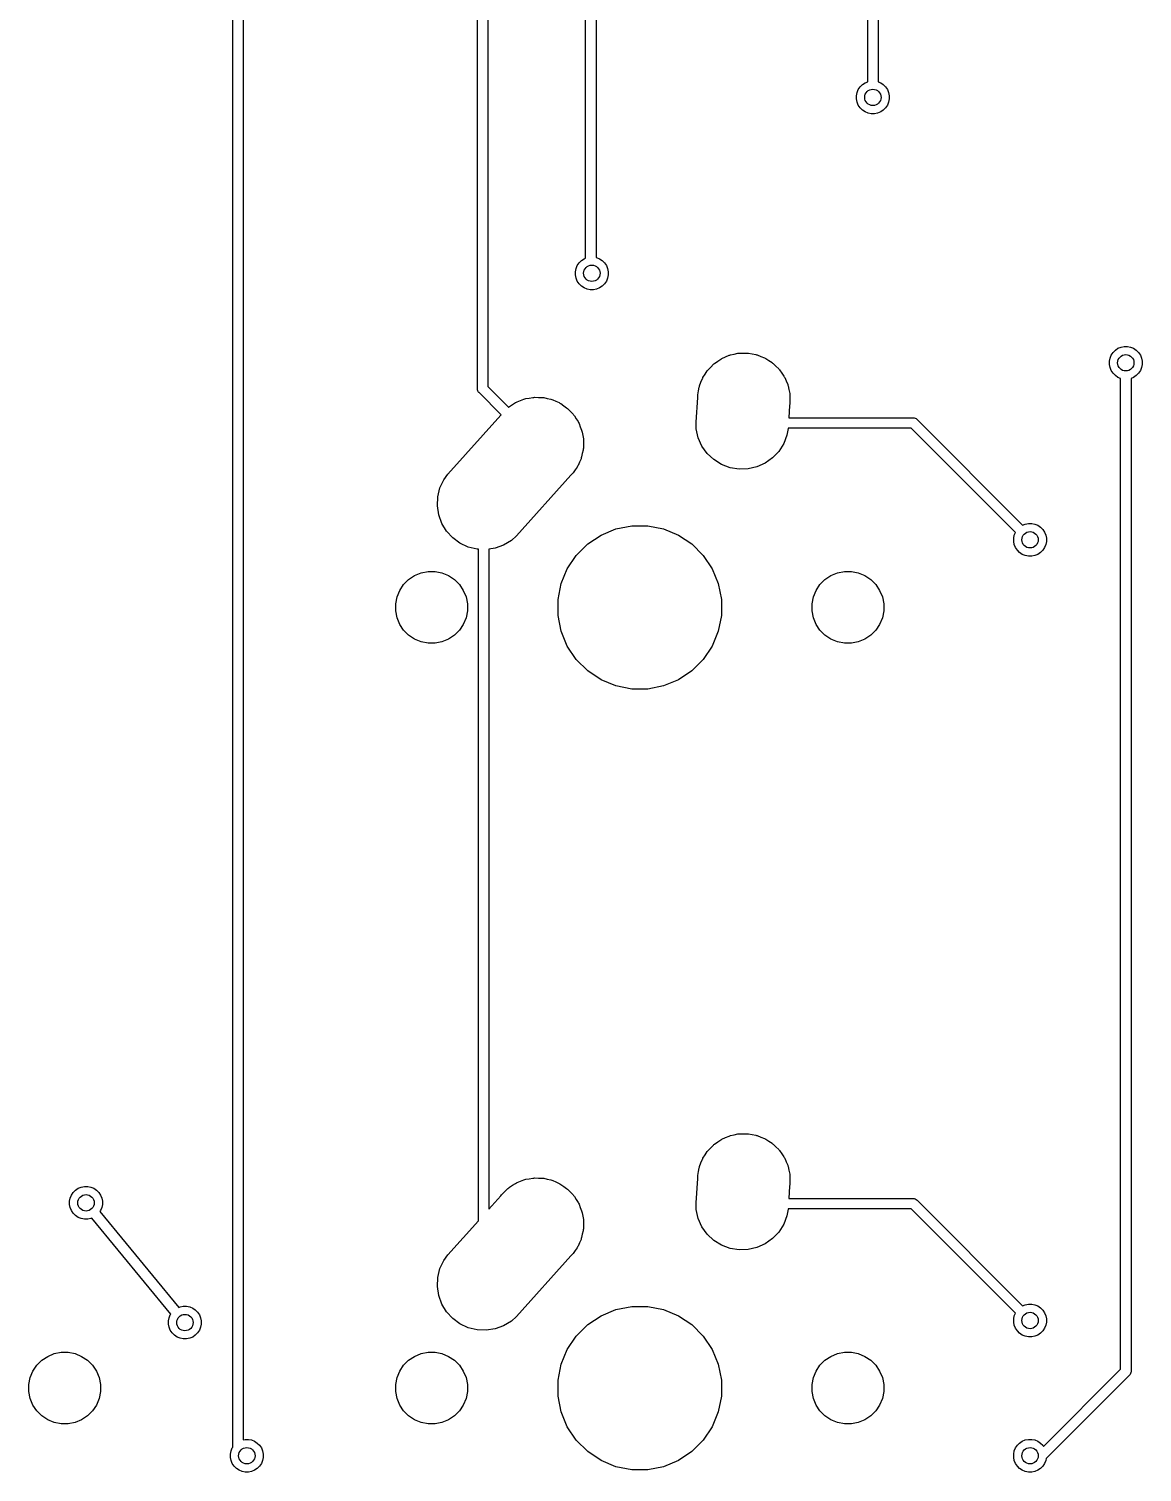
# Model space of a CAD drawing. Extents: x -26.1 to -7.5, y -7.6 to -2.2.
# Drawn here: x -22.492 to -21.422, y -6.551 to -5.164 of the extents above; entities that cross this region are included whole.
import ezdxf

# ---------------------------------------------------------------- set-up
doc = ezdxf.new("R2010")
doc.units = 0
doc.header["$MEASUREMENT"] = 0
doc.layers.add('BLACK', color=7, linetype='CONTINUOUS')

msp = doc.modelspace()

# ---------------------------------------------------------------- linework, layer by layer
at = {"layer": 'BLACK', "linetype": 'CONTINUOUS'}
for p, q in [((-21.686, -5.21503), (-21.686, -3.54598)), ((-21.676, -3.54598), (-21.676, -5.21503)), ((-22.061, -5.5097), (-22.061, -3.60097)), ((-22.051, -3.60097), (-22.051, -5.50787)), ((-21.957, -5.38444), (-21.957, -3.90497)), ((-21.947, -3.90497), (-21.947, -5.38374)), ((-22.296, -6.52621), (-22.296, -5.04697)), ((-22.286, -5.04697), (-22.286, -6.5196)), ((-21.6967, -5.22845), (-21.6961, -5.22541)), ((-21.6961, -5.22541), (-21.695, -5.22254)), ((-21.695, -5.22254), (-21.6932, -5.21996)), ((-21.6932, -5.21996), (-21.691, -5.21777)), ((-21.691, -5.21777), (-21.6885, -5.21604)), ((-21.6885, -5.21604), (-21.686, -5.21503)), ((-21.676, -5.21503), (-21.6735, -5.21604)), ((-21.6735, -5.21604), (-21.671, -5.21777)), ((-21.671, -5.21777), (-21.6688, -5.21996)), ((-21.6688, -5.21996), (-21.667, -5.22254)), ((-21.667, -5.22254), (-21.6659, -5.22541)), ((-21.6659, -5.22541), (-21.6653, -5.22845)), ((-21.6967, -5.23155), (-21.6967, -5.22845)), ((-21.6961, -5.23459), (-21.6967, -5.23155)), ((-21.695, -5.23746), (-21.6961, -5.23459)), ((-21.6932, -5.24004), (-21.695, -5.23746)), ((-21.691, -5.24223), (-21.6932, -5.24004)), ((-21.6688, -5.24004), (-21.671, -5.24223)), ((-21.667, -5.23746), (-21.6688, -5.24004)), ((-21.6659, -5.23459), (-21.667, -5.23746)), ((-21.6653, -5.23155), (-21.6659, -5.23459)), ((-21.6653, -5.22845), (-21.6653, -5.23155)), ((-21.6885, -5.24396), (-21.691, -5.24223)), ((-21.6856, -5.24514), (-21.6885, -5.24396)), ((-21.6826, -5.24575), (-21.6856, -5.24514)), ((-21.6794, -5.24575), (-21.6826, -5.24575)), ((-21.6764, -5.24514), (-21.6794, -5.24575)), ((-21.6735, -5.24396), (-21.6764, -5.24514)), ((-21.671, -5.24223), (-21.6735, -5.24396)), ((-21.9661, -5.39441), (-21.965, -5.39154)), ((-21.965, -5.39154), (-21.9632, -5.38896)), ((-21.9632, -5.38896), (-21.961, -5.38677)), ((-21.961, -5.38677), (-21.9585, -5.38504)), ((-21.9585, -5.38504), (-21.957, -5.38444)), ((-21.947, -5.38374), (-21.9464, -5.38386)), ((-21.9464, -5.38386), (-21.9435, -5.38504)), ((-21.9435, -5.38504), (-21.941, -5.38677)), ((-21.941, -5.38677), (-21.9388, -5.38896)), ((-21.9388, -5.38896), (-21.937, -5.39154)), ((-21.937, -5.39154), (-21.9359, -5.39441)), ((-21.9667, -5.39745), (-21.9661, -5.39441)), ((-21.9667, -5.40055), (-21.9667, -5.39745)), ((-21.9661, -5.40359), (-21.9667, -5.40055)), ((-21.965, -5.40646), (-21.9661, -5.40359)), ((-21.9632, -5.40904), (-21.965, -5.40646)), ((-21.937, -5.40646), (-21.9388, -5.40904)), ((-21.9359, -5.40359), (-21.937, -5.40646)), ((-21.9359, -5.39441), (-21.9353, -5.39745)), ((-21.9353, -5.40055), (-21.9359, -5.40359)), ((-21.9353, -5.39745), (-21.9353, -5.40055)), ((-21.961, -5.41123), (-21.9632, -5.40904)), ((-21.9585, -5.41296), (-21.961, -5.41123)), ((-21.9556, -5.41414), (-21.9585, -5.41296)), ((-21.9526, -5.41475), (-21.9556, -5.41414)), ((-21.9494, -5.41475), (-21.9526, -5.41475)), ((-21.9464, -5.41414), (-21.9494, -5.41475)), ((-21.9435, -5.41296), (-21.9464, -5.41414)), ((-21.941, -5.41123), (-21.9435, -5.41296)), ((-21.9388, -5.40904), (-21.941, -5.41123)), ((-21.8179, -5.47741), (-21.8143, -5.47669)), ((-21.8143, -5.47669), (-21.8107, -5.47586)), ((-21.8107, -5.47586), (-21.81, -5.47584)), ((-21.81, -5.47584), (-21.8094, -5.47571)), ((-21.8094, -5.47571), (-21.8056, -5.47571)), ((-21.8056, -5.47571), (-21.8019, -5.4756)), ((-21.8019, -5.4756), (-21.8013, -5.47571)), ((-21.8013, -5.47571), (-21.8006, -5.47571)), ((-21.8006, -5.47571), (-21.797, -5.47643)), ((-21.797, -5.47643), (-21.7933, -5.47705)), ((-21.452, -5.47754), (-21.4502, -5.47496)), ((-21.4502, -5.47496), (-21.448, -5.47277)), ((-21.448, -5.47277), (-21.4455, -5.47104)), ((-21.4455, -5.47104), (-21.4426, -5.46986)), ((-21.4426, -5.46986), (-21.4396, -5.46925)), ((-21.4396, -5.46925), (-21.4364, -5.46925)), ((-21.4364, -5.46925), (-21.4334, -5.46986)), ((-21.4334, -5.46986), (-21.4305, -5.47104)), ((-21.4305, -5.47104), (-21.428, -5.47277)), ((-21.428, -5.47277), (-21.4258, -5.47496)), ((-21.4258, -5.47496), (-21.424, -5.47754)), ((-21.8394, -5.49177), (-21.8368, -5.48914)), ((-21.8368, -5.48914), (-21.8342, -5.48644)), ((-21.8342, -5.48644), (-21.8337, -5.48606)), ((-21.8337, -5.48606), (-21.8332, -5.4856)), ((-21.8332, -5.4856), (-21.8301, -5.48353)), ((-21.8301, -5.48353), (-21.8271, -5.48138)), ((-21.8271, -5.48138), (-21.8265, -5.48111)), ((-21.8265, -5.48111), (-21.826, -5.48075)), ((-21.826, -5.48075), (-21.8225, -5.47933)), ((-21.8225, -5.47933), (-21.8192, -5.47781)), ((-21.8192, -5.47781), (-21.8185, -5.47766)), ((-21.8185, -5.47766), (-21.8179, -5.47741)), ((-21.7933, -5.47705), (-21.7927, -5.47728)), ((-21.7927, -5.47728), (-21.7921, -5.47741)), ((-21.7921, -5.47741), (-21.7886, -5.47883)), ((-21.7886, -5.47883), (-21.7852, -5.48015)), ((-21.7852, -5.48015), (-21.7846, -5.4805)), ((-21.7846, -5.4805), (-21.784, -5.48075)), ((-21.784, -5.48075), (-21.7809, -5.48281)), ((-21.7809, -5.48281), (-21.7778, -5.48478)), ((-21.7778, -5.48478), (-21.7773, -5.48523)), ((-21.7773, -5.48523), (-21.7768, -5.4856)), ((-21.7768, -5.4856), (-21.7741, -5.48822)), ((-21.7741, -5.48822), (-21.7714, -5.49077)), ((-21.4537, -5.48345), (-21.4531, -5.48041)), ((-21.4537, -5.48655), (-21.4537, -5.48345)), ((-21.4531, -5.48959), (-21.4537, -5.48655)), ((-21.4531, -5.48041), (-21.452, -5.47754)), ((-21.452, -5.49246), (-21.4531, -5.48959)), ((-21.424, -5.47754), (-21.4229, -5.48041)), ((-21.4229, -5.48959), (-21.424, -5.49246)), ((-21.4229, -5.48041), (-21.4223, -5.48345)), ((-21.4223, -5.48655), (-21.4229, -5.48959)), ((-21.4223, -5.48345), (-21.4223, -5.48655)), ((-21.8476, -5.50708), (-21.8462, -5.50365)), ((-21.8462, -5.50365), (-21.8448, -5.50018)), ((-21.8448, -5.50018), (-21.8445, -5.49963)), ((-21.8445, -5.49963), (-21.8443, -5.49902)), ((-21.8443, -5.49902), (-21.8422, -5.49593)), ((-21.8422, -5.49593), (-21.8402, -5.49279)), ((-21.8402, -5.49279), (-21.8398, -5.49231)), ((-21.8398, -5.49231), (-21.8394, -5.49177)), ((-21.7714, -5.49077), (-21.7711, -5.4913)), ((-21.7711, -5.4913), (-21.7706, -5.49177)), ((-21.7706, -5.49177), (-21.7685, -5.49485)), ((-21.7685, -5.49485), (-21.7664, -5.49788)), ((-21.7664, -5.49788), (-21.7661, -5.49848)), ((-21.7661, -5.49848), (-21.7657, -5.49902)), ((-21.7657, -5.49902), (-21.7643, -5.50245)), ((-21.7643, -5.50245), (-21.7628, -5.50584)), ((-21.4502, -5.49504), (-21.452, -5.49246)), ((-21.448, -5.49723), (-21.4502, -5.49504)), ((-21.4455, -5.49896), (-21.448, -5.49723)), ((-21.443, -5.49997), (-21.4455, -5.49896)), ((-21.443, -6.45193), (-21.443, -5.49997)), ((-21.4305, -5.49896), (-21.433, -5.49997)), ((-21.433, -5.49997), (-21.433, -6.45375)), ((-21.428, -5.49723), (-21.4305, -5.49896)), ((-21.4258, -5.49504), (-21.428, -5.49723)), ((-21.424, -5.49246), (-21.4258, -5.49504)), ((-22.061, -5.50994), (-22.061, -5.5097)), ((-22.0609, -5.51093), (-22.061, -5.50994)), ((-22.0606, -5.51187), (-22.0609, -5.51093)), ((-22.0604, -5.51231), (-22.0606, -5.51187)), ((-22.0602, -5.51274), (-22.0604, -5.51231)), ((-22.0596, -5.5135), (-22.0602, -5.51274)), ((-22.0594, -5.51365), (-22.0596, -5.5135)), ((-22.0382, -5.53483), (-22.0594, -5.51365)), ((-22.051, -5.50787), (-22.0311, -5.52776)), ((-22.0111, -5.51889), (-22.0078, -5.51823)), ((-22.0078, -5.51823), (-22.0068, -5.51823)), ((-22.0068, -5.51823), (-22.0058, -5.51808)), ((-22.0058, -5.51808), (-22.0024, -5.51823)), ((-22.0024, -5.51823), (-21.9991, -5.51823)), ((-21.9991, -5.51823), (-21.9981, -5.51842)), ((-21.8493, -5.51564), (-21.8486, -5.51199)), ((-21.8493, -5.51847), (-21.8493, -5.51564)), ((-21.8486, -5.51199), (-21.8479, -5.50833)), ((-21.8479, -5.50833), (-21.8477, -5.50772)), ((-21.8477, -5.50772), (-21.8476, -5.50708)), ((-21.7628, -5.50584), (-21.7627, -5.50648)), ((-21.7627, -5.50648), (-21.7624, -5.50708)), ((-21.7624, -5.50708), (-21.7617, -5.51072)), ((-21.7617, -5.51072), (-21.7609, -5.51434)), ((-21.7609, -5.51434), (-21.7608, -5.515)), ((-21.7608, -5.515), (-21.7607, -5.51564)), ((-21.7607, -5.51564), (-21.7607, -5.51935)), ((-22.0311, -5.52776), (-22.0308, -5.52757)), ((-22.0308, -5.52757), (-22.0301, -5.52691)), ((-22.0301, -5.52691), (-22.0272, -5.52515)), ((-22.0272, -5.52515), (-22.0244, -5.52327)), ((-22.0244, -5.52327), (-22.0235, -5.52289)), ((-22.0235, -5.52289), (-22.0227, -5.52238)), ((-22.0227, -5.52238), (-22.0195, -5.52123)), ((-22.0195, -5.52123), (-22.0163, -5.51993)), ((-22.0163, -5.51993), (-22.0154, -5.51974)), ((-22.0154, -5.51974), (-22.0145, -5.5194)), ((-22.0145, -5.5194), (-22.0111, -5.51889)), ((-21.9981, -5.51842), (-21.9971, -5.51846)), ((-21.9971, -5.51846), (-21.9938, -5.51927)), ((-21.9938, -5.51927), (-21.9905, -5.51993)), ((-21.9905, -5.51993), (-21.9896, -5.52031)), ((-21.9896, -5.52031), (-21.9886, -5.52054)), ((-21.9886, -5.52054), (-21.9856, -5.52197)), ((-21.9856, -5.52197), (-21.9824, -5.52327)), ((-21.9824, -5.52327), (-21.9816, -5.52382)), ((-21.9816, -5.52382), (-21.9807, -5.52423)), ((-21.9807, -5.52423), (-21.978, -5.52624)), ((-21.978, -5.52624), (-21.9752, -5.52812)), ((-21.9752, -5.52812), (-21.9745, -5.52881)), ((-21.9745, -5.52881), (-21.9737, -5.52939)), ((-21.9737, -5.52939), (-21.9714, -5.53189)), ((-21.9714, -5.53189), (-21.969, -5.53429)), ((-21.8509, -5.54196), (-21.8493, -5.51847)), ((-21.761, -5.52587), (-21.7618, -5.53783)), ((-21.7607, -5.52436), (-21.761, -5.52587)), ((-21.7607, -5.51935), (-21.7607, -5.52088)), ((-21.7607, -5.52088), (-21.7607, -5.52153)), ((-21.7607, -5.52153), (-21.7607, -5.52436)), ((-22.0894, -5.59204), (-22.0385, -5.53529)), ((-22.0385, -5.53529), (-22.0382, -5.53483)), ((-21.969, -5.53429), (-21.9685, -5.5351)), ((-21.9685, -5.5351), (-21.9678, -5.53583)), ((-21.9678, -5.53583), (-21.9661, -5.53873)), ((-21.9661, -5.53873), (-21.9642, -5.54154)), ((-21.9642, -5.54154), (-21.9638, -5.54245)), ((-21.9638, -5.54245), (-21.9633, -5.54329)), ((-21.9633, -5.54329), (-21.9621, -5.54647)), ((-21.8507, -5.54849), (-21.8509, -5.54196)), ((-21.7618, -5.53783), (-21.6425, -5.53783)), ((-21.6425, -5.53783), (-21.6422, -5.53781)), ((-21.6422, -5.53781), (-21.642, -5.53783)), ((-21.642, -5.53783), (-21.6412, -5.53791)), ((-21.6412, -5.53791), (-21.6403, -5.53819)), ((-21.6403, -5.53819), (-21.6394, -5.53866)), ((-21.6394, -5.53866), (-21.6387, -5.53928)), ((-21.6387, -5.53928), (-21.6385, -5.53947)), ((-21.6385, -5.53947), (-21.5371, -5.64092)), ((-21.9621, -5.54647), (-21.9608, -5.5496)), ((-21.9608, -5.5496), (-21.9606, -5.55056)), ((-21.9606, -5.55056), (-21.9603, -5.55149)), ((-21.9603, -5.55149), (-21.9598, -5.55484)), ((-21.9598, -5.55484), (-21.9591, -5.55816)), ((-21.9591, -5.55816), (-21.9591, -5.55914)), ((-21.9591, -5.55914), (-21.959, -5.56011)), ((-21.8488, -5.557), (-21.8507, -5.54849)), ((-21.8452, -5.56496), (-21.8488, -5.557)), ((-21.7636, -5.5545), (-21.7667, -5.56265)), ((-21.7625, -5.54805), (-21.7636, -5.5545)), ((-21.6443, -5.54783), (-21.7625, -5.54783)), ((-21.7625, -5.54783), (-21.7625, -5.54805)), ((-21.5441, -5.64799), (-21.6443, -5.54783)), ((-21.9602, -5.57212), (-21.9608, -5.57544)), ((-21.9594, -5.56883), (-21.9602, -5.57212)), ((-21.9593, -5.56785), (-21.9594, -5.56883)), ((-21.9591, -5.56688), (-21.9593, -5.56785)), ((-21.959, -5.56011), (-21.9591, -5.5635)), ((-21.9591, -5.5635), (-21.9591, -5.56688)), ((-21.8401, -5.57207), (-21.8452, -5.56496)), ((-21.8338, -5.57805), (-21.8401, -5.57207)), ((-21.7714, -5.57005), (-21.7773, -5.5764)), ((-21.7667, -5.56265), (-21.7714, -5.57005)), ((-21.9651, -5.58521), (-21.9671, -5.58794)), ((-21.9647, -5.58432), (-21.9651, -5.58521)), ((-21.9642, -5.5835), (-21.9647, -5.58432)), ((-21.9629, -5.58037), (-21.9642, -5.5835)), ((-21.9614, -5.5773), (-21.9629, -5.58037)), ((-21.9612, -5.57635), (-21.9614, -5.5773)), ((-21.9608, -5.57544), (-21.9612, -5.57635)), ((-21.8264, -5.58268), (-21.8338, -5.57805)), ((-21.8182, -5.58578), (-21.8264, -5.58268)), ((-21.8096, -5.58723), (-21.8182, -5.58578)), ((-21.8009, -5.58698), (-21.8096, -5.58723)), ((-21.7924, -5.58503), (-21.8009, -5.58698)), ((-21.7845, -5.58145), (-21.7924, -5.58503)), ((-21.7773, -5.5764), (-21.7845, -5.58145)), ((-22.097, -5.60522), (-22.0933, -5.59731)), ((-22.0933, -5.59731), (-22.0894, -5.59204)), ((-21.9713, -5.59299), (-22.0235, -5.6512)), ((-21.969, -5.59075), (-21.9713, -5.59299)), ((-21.9671, -5.58794), (-21.969, -5.59075)), ((-22.0994, -5.62241), (-22.0991, -5.61369)), ((-22.0991, -5.61369), (-22.097, -5.60522)), ((-22.0981, -5.63103), (-22.0994, -5.62241)), ((-22.0951, -5.63923), (-22.0981, -5.63103)), ((-22.0906, -5.64669), (-22.0951, -5.63923)), ((-21.9279, -5.64452), (-21.9127, -5.6415)), ((-21.9127, -5.6415), (-21.8973, -5.6415)), ((-21.8973, -5.6415), (-21.8821, -5.64452)), ((-21.5371, -5.64092), (-21.5346, -5.6399)), ((-21.5346, -5.6399), (-21.5316, -5.63929)), ((-21.5316, -5.63929), (-21.5284, -5.63929)), ((-21.5284, -5.63929), (-21.5254, -5.6399)), ((-21.5254, -5.6399), (-21.5225, -5.64108)), ((-21.5225, -5.64108), (-21.52, -5.64281)), ((-21.52, -5.64281), (-21.5178, -5.645)), ((-22.0847, -5.65313), (-22.0906, -5.64669)), ((-22.0777, -5.65829), (-22.0847, -5.65313)), ((-22.0283, -5.65561), (-22.0358, -5.66014)), ((-22.0235, -5.6512), (-22.0283, -5.65561)), ((-21.955, -5.65903), (-21.9422, -5.65043)), ((-21.9422, -5.65043), (-21.9279, -5.64452)), ((-21.8821, -5.64452), (-21.8678, -5.65043)), ((-21.8678, -5.65043), (-21.855, -5.65903)), ((-21.5457, -5.65349), (-21.5451, -5.65045)), ((-21.5457, -5.65659), (-21.5457, -5.65349)), ((-21.5451, -5.65963), (-21.5457, -5.65659)), ((-21.5451, -5.65045), (-21.5441, -5.64799)), ((-21.5178, -5.645), (-21.516, -5.64758)), ((-21.516, -5.64758), (-21.5149, -5.65045)), ((-21.5149, -5.65045), (-21.5143, -5.65349)), ((-21.5143, -5.65659), (-21.5149, -5.65963)), ((-21.5143, -5.65349), (-21.5143, -5.65659)), ((-22.0698, -5.66198), (-22.0777, -5.65829)), ((-22.0613, -5.66406), (-22.0698, -5.66198)), ((-22.06, -5.66411), (-22.0613, -5.66406)), ((-22.06, -6.30925), (-22.06, -5.66411)), ((-22.044, -5.66312), (-22.05, -5.66404)), ((-22.05, -5.66404), (-22.05, -6.29811)), ((-22.0358, -5.66014), (-22.044, -5.66312)), ((-21.9746, -5.68282), (-21.966, -5.66996)), ((-21.966, -5.66996), (-21.955, -5.65903)), ((-21.855, -5.65903), (-21.844, -5.66996)), ((-21.844, -5.66996), (-21.8354, -5.68282)), ((-21.544, -5.6625), (-21.5451, -5.65963)), ((-21.5422, -5.66508), (-21.544, -5.6625)), ((-21.54, -5.66727), (-21.5422, -5.66508)), ((-21.5375, -5.669), (-21.54, -5.66727)), ((-21.5346, -5.67018), (-21.5375, -5.669)), ((-21.5316, -5.67079), (-21.5346, -5.67018)), ((-21.5284, -5.67079), (-21.5316, -5.67079)), ((-21.5254, -5.67018), (-21.5284, -5.67079)), ((-21.5225, -5.669), (-21.5254, -5.67018)), ((-21.52, -5.66727), (-21.5225, -5.669)), ((-21.5178, -5.66508), (-21.52, -5.66727)), ((-21.516, -5.6625), (-21.5178, -5.66508)), ((-21.5149, -5.65963), (-21.516, -5.6625)), ((-21.9805, -5.6971), (-21.9746, -5.68282)), ((-21.8354, -5.68282), (-21.8295, -5.6971)), ((-22.1355, -5.70368), (-22.1318, -5.69804)), ((-22.1318, -5.69804), (-22.127, -5.69324)), ((-22.127, -5.69324), (-22.1213, -5.68947)), ((-22.1213, -5.68947), (-22.115, -5.68688)), ((-22.115, -5.68688), (-22.1084, -5.68555)), ((-22.1084, -5.68555), (-22.1016, -5.68555)), ((-22.1016, -5.68555), (-22.095, -5.68688)), ((-22.095, -5.68688), (-22.0887, -5.68947)), ((-22.0887, -5.68947), (-22.083, -5.69324)), ((-22.083, -5.69324), (-22.0782, -5.69804)), ((-22.0782, -5.69804), (-22.0745, -5.70368)), ((-21.9835, -5.71227), (-21.9805, -5.6971)), ((-21.8295, -5.6971), (-21.8265, -5.71227)), ((-21.7355, -5.70368), (-21.7318, -5.69804)), ((-21.7318, -5.69804), (-21.727, -5.69324)), ((-21.727, -5.69324), (-21.7213, -5.68947)), ((-21.7213, -5.68947), (-21.715, -5.68688)), ((-21.715, -5.68688), (-21.7084, -5.68555)), ((-21.7084, -5.68555), (-21.7016, -5.68555)), ((-21.7016, -5.68555), (-21.695, -5.68688)), ((-21.695, -5.68688), (-21.6887, -5.68947)), ((-21.6887, -5.68947), (-21.683, -5.69324)), ((-21.683, -5.69324), (-21.6782, -5.69804)), ((-21.6782, -5.69804), (-21.6745, -5.70368)), ((-22.1394, -5.71661), (-22.1381, -5.70995)), ((-22.1381, -5.70995), (-22.1355, -5.70368)), ((-22.0745, -5.70368), (-22.0719, -5.70995)), ((-22.0719, -5.70995), (-22.0706, -5.71661)), ((-21.9835, -5.72773), (-21.9835, -5.71227)), ((-21.8265, -5.71227), (-21.8265, -5.72773)), ((-21.7394, -5.71661), (-21.7381, -5.70995)), ((-21.7381, -5.70995), (-21.7355, -5.70368)), ((-21.6745, -5.70368), (-21.6719, -5.70995)), ((-21.6719, -5.70995), (-21.6706, -5.71661)), ((-22.1394, -5.72339), (-22.1394, -5.71661)), ((-22.1381, -5.73005), (-22.1394, -5.72339)), ((-22.0706, -5.72339), (-22.0719, -5.73005)), ((-22.0706, -5.71661), (-22.0706, -5.72339)), ((-21.7394, -5.72339), (-21.7394, -5.71661)), ((-21.7381, -5.73005), (-21.7394, -5.72339)), ((-21.6706, -5.72339), (-21.6719, -5.73005)), ((-21.6706, -5.71661), (-21.6706, -5.72339)), ((-22.1355, -5.73632), (-22.1381, -5.73005)), ((-22.1318, -5.74196), (-22.1355, -5.73632)), ((-22.0745, -5.73632), (-22.0782, -5.74196)), ((-22.0719, -5.73005), (-22.0745, -5.73632)), ((-21.9805, -5.7429), (-21.9835, -5.72773)), ((-21.8265, -5.72773), (-21.8295, -5.7429)), ((-21.7355, -5.73632), (-21.7381, -5.73005)), ((-21.7318, -5.74196), (-21.7355, -5.73632)), ((-21.6745, -5.73632), (-21.6782, -5.74196)), ((-21.6719, -5.73005), (-21.6745, -5.73632)), ((-22.127, -5.74676), (-22.1318, -5.74196)), ((-22.1213, -5.75053), (-22.127, -5.74676)), ((-22.115, -5.75312), (-22.1213, -5.75053)), ((-22.1084, -5.75445), (-22.115, -5.75312)), ((-22.095, -5.75312), (-22.1016, -5.75445)), ((-22.0887, -5.75053), (-22.095, -5.75312)), ((-22.083, -5.74676), (-22.0887, -5.75053)), ((-22.0782, -5.74196), (-22.083, -5.74676)), ((-21.9746, -5.75718), (-21.9805, -5.7429)), ((-21.8295, -5.7429), (-21.8354, -5.75718)), ((-21.727, -5.74676), (-21.7318, -5.74196)), ((-21.7213, -5.75053), (-21.727, -5.74676)), ((-21.715, -5.75312), (-21.7213, -5.75053)), ((-21.7084, -5.75445), (-21.715, -5.75312)), ((-21.695, -5.75312), (-21.7016, -5.75445)), ((-21.6887, -5.75053), (-21.695, -5.75312)), ((-21.683, -5.74676), (-21.6887, -5.75053)), ((-21.6782, -5.74196), (-21.683, -5.74676)), ((-22.1016, -5.75445), (-22.1084, -5.75445)), ((-21.966, -5.77004), (-21.9746, -5.75718)), ((-21.8354, -5.75718), (-21.844, -5.77004)), ((-21.7016, -5.75445), (-21.7084, -5.75445)), ((-21.955, -5.78097), (-21.966, -5.77004)), ((-21.9422, -5.78957), (-21.955, -5.78097)), ((-21.855, -5.78097), (-21.8678, -5.78957)), ((-21.844, -5.77004), (-21.855, -5.78097)), ((-21.9279, -5.79548), (-21.9422, -5.78957)), ((-21.9127, -5.7985), (-21.9279, -5.79548)), ((-21.8821, -5.79548), (-21.8973, -5.7985)), ((-21.8678, -5.78957), (-21.8821, -5.79548)), ((-21.8973, -5.7985), (-21.9127, -5.7985)), ((-21.8394, -6.24177), (-21.8368, -6.23914)), ((-21.8368, -6.23914), (-21.8342, -6.23644)), ((-21.8342, -6.23644), (-21.8337, -6.23606)), ((-21.8337, -6.23606), (-21.8332, -6.2356)), ((-21.8332, -6.2356), (-21.8301, -6.23353)), ((-21.8301, -6.23353), (-21.8271, -6.23138)), ((-21.8271, -6.23138), (-21.8265, -6.23111)), ((-21.8265, -6.23111), (-21.826, -6.23075)), ((-21.826, -6.23075), (-21.8225, -6.22933)), ((-21.8225, -6.22933), (-21.8192, -6.22781)), ((-21.8192, -6.22781), (-21.8185, -6.22766)), ((-21.8185, -6.22766), (-21.8179, -6.22741)), ((-21.8179, -6.22741), (-21.8143, -6.22669)), ((-21.8143, -6.22669), (-21.8107, -6.22586)), ((-21.8107, -6.22586), (-21.81, -6.22584)), ((-21.81, -6.22584), (-21.8094, -6.22571)), ((-21.8094, -6.22571), (-21.8056, -6.22571)), ((-21.8056, -6.22571), (-21.8019, -6.2256)), ((-21.8019, -6.2256), (-21.8013, -6.22571)), ((-21.8013, -6.22571), (-21.8006, -6.22571)), ((-21.8006, -6.22571), (-21.797, -6.22643)), ((-21.797, -6.22643), (-21.7933, -6.22705)), ((-21.7933, -6.22705), (-21.7927, -6.22728)), ((-21.7927, -6.22728), (-21.7921, -6.22741)), ((-21.7921, -6.22741), (-21.7886, -6.22883)), ((-21.7886, -6.22883), (-21.7852, -6.23015)), ((-21.7852, -6.23015), (-21.7846, -6.2305)), ((-21.7846, -6.2305), (-21.784, -6.23075)), ((-21.784, -6.23075), (-21.7809, -6.23281)), ((-21.7809, -6.23281), (-21.7778, -6.23478)), ((-21.7778, -6.23478), (-21.7773, -6.23523)), ((-21.7773, -6.23523), (-21.7768, -6.2356)), ((-21.7768, -6.2356), (-21.7741, -6.23822)), ((-21.7741, -6.23822), (-21.7714, -6.24077)), ((-21.8462, -6.25365), (-21.8448, -6.25018)), ((-21.8448, -6.25018), (-21.8445, -6.24963)), ((-21.8445, -6.24963), (-21.8443, -6.24902)), ((-21.8443, -6.24902), (-21.8422, -6.24593)), ((-21.8422, -6.24593), (-21.8402, -6.24279)), ((-21.8402, -6.24279), (-21.8398, -6.24231)), ((-21.8398, -6.24231), (-21.8394, -6.24177)), ((-21.7714, -6.24077), (-21.7711, -6.2413)), ((-21.7711, -6.2413), (-21.7706, -6.24177)), ((-21.7706, -6.24177), (-21.7685, -6.24485)), ((-21.7685, -6.24485), (-21.7664, -6.24788)), ((-21.7664, -6.24788), (-21.7661, -6.24848)), ((-21.7661, -6.24848), (-21.7657, -6.24902)), ((-21.7657, -6.24902), (-21.7643, -6.25245)), ((-21.7643, -6.25245), (-21.7628, -6.25584)), ((-21.8493, -6.26564), (-21.8486, -6.26199)), ((-21.8493, -6.26847), (-21.8493, -6.26564)), ((-21.8486, -6.26199), (-21.8479, -6.25833)), ((-21.8479, -6.25833), (-21.8477, -6.25772)), ((-21.8477, -6.25772), (-21.8476, -6.25708)), ((-21.8476, -6.25708), (-21.8462, -6.25365)), ((-21.7628, -6.25584), (-21.7627, -6.25648)), ((-21.7627, -6.25648), (-21.7624, -6.25708)), ((-21.7624, -6.25708), (-21.7617, -6.26072)), ((-21.7617, -6.26072), (-21.7609, -6.26434)), ((-21.7609, -6.26434), (-21.7608, -6.265)), ((-21.7608, -6.265), (-21.7607, -6.26564)), ((-21.7607, -6.26564), (-21.7607, -6.26935)), ((-22.4492, -6.28196), (-22.447, -6.27977)), ((-22.447, -6.27977), (-22.4445, -6.27804)), ((-22.4445, -6.27804), (-22.4416, -6.27686)), ((-22.4416, -6.27686), (-22.4386, -6.27625)), ((-22.4386, -6.27625), (-22.4354, -6.27625)), ((-22.4354, -6.27625), (-22.4324, -6.27686)), ((-22.4324, -6.27686), (-22.4295, -6.27804)), ((-22.4295, -6.27804), (-22.427, -6.27977)), ((-22.427, -6.27977), (-22.4248, -6.28196)), ((-22.0349, -6.28132), (-22.0341, -6.28051)), ((-22.0341, -6.28051), (-22.0317, -6.27812)), ((-22.0317, -6.27812), (-22.0308, -6.27757)), ((-22.0308, -6.27757), (-22.0301, -6.27691)), ((-22.0301, -6.27691), (-22.0272, -6.27515)), ((-22.0272, -6.27515), (-22.0244, -6.27327)), ((-22.0244, -6.27327), (-22.0235, -6.27289)), ((-22.0235, -6.27289), (-22.0227, -6.27238)), ((-22.0227, -6.27238), (-22.0195, -6.27123)), ((-22.0195, -6.27123), (-22.0163, -6.26993)), ((-22.0163, -6.26993), (-22.0154, -6.26974)), ((-22.0154, -6.26974), (-22.0145, -6.2694)), ((-22.0145, -6.2694), (-22.0111, -6.26889)), ((-22.0111, -6.26889), (-22.0078, -6.26823)), ((-22.0078, -6.26823), (-22.0068, -6.26823)), ((-22.0068, -6.26823), (-22.0058, -6.26808)), ((-22.0058, -6.26808), (-22.0024, -6.26823)), ((-22.0024, -6.26823), (-21.9991, -6.26823)), ((-21.9991, -6.26823), (-21.9981, -6.26842)), ((-21.9981, -6.26842), (-21.9971, -6.26846)), ((-21.9971, -6.26846), (-21.9938, -6.26927)), ((-21.9938, -6.26927), (-21.9905, -6.26993)), ((-21.9905, -6.26993), (-21.9896, -6.27031)), ((-21.9896, -6.27031), (-21.9886, -6.27054)), ((-21.9886, -6.27054), (-21.9856, -6.27197)), ((-21.9856, -6.27197), (-21.9824, -6.27327)), ((-21.9824, -6.27327), (-21.9816, -6.27382)), ((-21.9816, -6.27382), (-21.9807, -6.27423)), ((-21.9807, -6.27423), (-21.978, -6.27624)), ((-21.978, -6.27624), (-21.9752, -6.27812)), ((-21.9752, -6.27812), (-21.9745, -6.27881)), ((-21.9745, -6.27881), (-21.9737, -6.27939)), ((-21.9737, -6.27939), (-21.9714, -6.28189)), ((-21.8509, -6.29196), (-21.8493, -6.26847)), ((-21.761, -6.27587), (-21.7618, -6.28783)), ((-21.7607, -6.27436), (-21.761, -6.27587)), ((-21.7607, -6.26935), (-21.7607, -6.27088)), ((-21.7607, -6.27088), (-21.7607, -6.27153)), ((-21.7607, -6.27153), (-21.7607, -6.27436)), ((-22.4527, -6.29045), (-22.4521, -6.28741)), ((-22.4527, -6.29355), (-22.4527, -6.29045)), ((-22.4521, -6.29659), (-22.4527, -6.29355)), ((-22.4521, -6.28741), (-22.451, -6.28454)), ((-22.451, -6.28454), (-22.4492, -6.28196)), ((-22.4248, -6.28196), (-22.423, -6.28454)), ((-22.423, -6.28454), (-22.4219, -6.28741)), ((-22.4219, -6.28741), (-22.4213, -6.29045)), ((-22.4213, -6.29355), (-22.4219, -6.29659)), ((-22.4213, -6.29045), (-22.4213, -6.29355)), ((-22.05, -6.29811), (-22.0385, -6.28529)), ((-22.0385, -6.28529), (-22.0378, -6.28429)), ((-22.0378, -6.28429), (-22.0356, -6.28205)), ((-22.0356, -6.28205), (-22.0349, -6.28132)), ((-21.9714, -6.28189), (-21.969, -6.28429)), ((-21.969, -6.28429), (-21.9685, -6.2851)), ((-21.9685, -6.2851), (-21.9678, -6.28583)), ((-21.9678, -6.28583), (-21.9661, -6.28873)), ((-21.9661, -6.28873), (-21.9642, -6.29154)), ((-21.9642, -6.29154), (-21.9638, -6.29245)), ((-21.9638, -6.29245), (-21.9633, -6.29329)), ((-21.9633, -6.29329), (-21.9621, -6.29647)), ((-21.8507, -6.29849), (-21.8509, -6.29196)), ((-21.7618, -6.28783), (-21.6425, -6.28783)), ((-21.6425, -6.28783), (-21.6422, -6.28781)), ((-21.6422, -6.28781), (-21.642, -6.28783)), ((-21.642, -6.28783), (-21.6412, -6.28791)), ((-21.6412, -6.28791), (-21.6403, -6.28819)), ((-21.6403, -6.28819), (-21.6394, -6.28866)), ((-21.6394, -6.28866), (-21.6387, -6.28928)), ((-21.6387, -6.28928), (-21.6385, -6.28947)), ((-21.6385, -6.28947), (-21.5371, -6.39092)), ((-22.451, -6.29946), (-22.4521, -6.29659)), ((-22.4492, -6.30204), (-22.451, -6.29946)), ((-22.447, -6.30423), (-22.4492, -6.30204)), ((-22.4445, -6.30596), (-22.447, -6.30423)), ((-22.4416, -6.30714), (-22.4445, -6.30596)), ((-22.4386, -6.30775), (-22.4416, -6.30714)), ((-22.4354, -6.30775), (-22.4386, -6.30775)), ((-22.4324, -6.30714), (-22.4354, -6.30775)), ((-22.4314, -6.30671), (-22.4324, -6.30714)), ((-22.3555, -6.39888), (-22.4314, -6.30671)), ((-22.423, -6.29946), (-22.4236, -6.30036)), ((-22.4236, -6.30036), (-22.3479, -6.3924)), ((-22.4219, -6.29659), (-22.423, -6.29946)), ((-21.9621, -6.29647), (-21.9608, -6.2996)), ((-21.9608, -6.2996), (-21.9606, -6.30056)), ((-21.9606, -6.30056), (-21.9603, -6.30149)), ((-21.9603, -6.30149), (-21.9598, -6.30484)), ((-21.9598, -6.30484), (-21.9591, -6.30816)), ((-21.9591, -6.30816), (-21.9591, -6.30914)), ((-21.8488, -6.307), (-21.8507, -6.29849)), ((-21.8452, -6.31496), (-21.8488, -6.307)), ((-21.7636, -6.3045), (-21.7667, -6.31265)), ((-21.7625, -6.29805), (-21.7636, -6.3045)), ((-21.6443, -6.29783), (-21.7625, -6.29783)), ((-21.7625, -6.29783), (-21.7625, -6.29805)), ((-21.5441, -6.39799), (-21.6443, -6.29783)), ((-22.0894, -6.34204), (-22.06, -6.30925)), ((-21.9602, -6.32212), (-21.9608, -6.32544)), ((-21.9594, -6.31883), (-21.9602, -6.32212)), ((-21.9593, -6.31785), (-21.9594, -6.31883)), ((-21.9591, -6.31688), (-21.9593, -6.31785)), ((-21.9591, -6.30914), (-21.959, -6.31011)), ((-21.959, -6.31011), (-21.9591, -6.3135)), ((-21.9591, -6.3135), (-21.9591, -6.31688)), ((-21.8401, -6.32207), (-21.8452, -6.31496)), ((-21.8338, -6.32805), (-21.8401, -6.32207)), ((-21.7714, -6.32005), (-21.7773, -6.3264)), ((-21.7667, -6.31265), (-21.7714, -6.32005)), ((-21.9651, -6.33521), (-21.9671, -6.33794)), ((-21.9647, -6.33432), (-21.9651, -6.33521)), ((-21.9642, -6.3335), (-21.9647, -6.33432)), ((-21.9629, -6.33037), (-21.9642, -6.3335)), ((-21.9614, -6.3273), (-21.9629, -6.33037)), ((-21.9612, -6.32635), (-21.9614, -6.3273)), ((-21.9608, -6.32544), (-21.9612, -6.32635)), ((-21.8264, -6.33268), (-21.8338, -6.32805)), ((-21.8182, -6.33578), (-21.8264, -6.33268)), ((-21.8096, -6.33723), (-21.8182, -6.33578)), ((-21.7924, -6.33503), (-21.8009, -6.33698)), ((-21.7845, -6.33145), (-21.7924, -6.33503)), ((-21.7773, -6.3264), (-21.7845, -6.33145)), ((-22.097, -6.35522), (-22.0933, -6.34731)), ((-22.0933, -6.34731), (-22.0894, -6.34204)), ((-21.9713, -6.34299), (-22.0235, -6.4012)), ((-21.969, -6.34075), (-21.9713, -6.34299)), ((-21.9671, -6.33794), (-21.969, -6.34075)), ((-21.8009, -6.33698), (-21.8096, -6.33723)), ((-22.0994, -6.37241), (-22.0991, -6.36369)), ((-22.0991, -6.36369), (-22.097, -6.35522)), ((-22.0981, -6.38103), (-22.0994, -6.37241)), ((-22.3479, -6.3924), (-22.3466, -6.39186)), ((-22.3466, -6.39186), (-22.3436, -6.39125)), ((-22.3436, -6.39125), (-22.3404, -6.39125)), ((-22.3404, -6.39125), (-22.3374, -6.39186)), ((-22.3374, -6.39186), (-22.3345, -6.39304)), ((-22.0951, -6.38923), (-22.0981, -6.38103)), ((-22.0906, -6.39669), (-22.0951, -6.38923)), ((-21.9279, -6.39452), (-21.9127, -6.3915)), ((-21.9127, -6.3915), (-21.8973, -6.3915)), ((-21.8973, -6.3915), (-21.8821, -6.39452)), ((-21.5371, -6.39092), (-21.5346, -6.3899)), ((-21.5346, -6.3899), (-21.5316, -6.38929)), ((-21.5316, -6.38929), (-21.5284, -6.38929)), ((-21.5284, -6.38929), (-21.5254, -6.3899)), ((-21.5254, -6.3899), (-21.5225, -6.39108)), ((-21.5225, -6.39108), (-21.52, -6.39281)), ((-22.3577, -6.40545), (-22.3571, -6.40241)), ((-22.3577, -6.40855), (-22.3577, -6.40545)), ((-22.3571, -6.40241), (-22.356, -6.39954)), ((-22.356, -6.39954), (-22.3555, -6.39888)), ((-22.3345, -6.39304), (-22.332, -6.39477)), ((-22.332, -6.39477), (-22.3298, -6.39696)), ((-22.3298, -6.39696), (-22.328, -6.39954)), ((-22.328, -6.39954), (-22.3269, -6.40241)), ((-22.3269, -6.40241), (-22.3263, -6.40545)), ((-22.3263, -6.40545), (-22.3263, -6.40855)), ((-22.0847, -6.40313), (-22.0906, -6.39669)), ((-22.0777, -6.40829), (-22.0847, -6.40313)), ((-22.0283, -6.40561), (-22.0358, -6.41014)), ((-22.0235, -6.4012), (-22.0283, -6.40561)), ((-21.955, -6.40903), (-21.9422, -6.40043)), ((-21.9422, -6.40043), (-21.9279, -6.39452)), ((-21.8821, -6.39452), (-21.8678, -6.40043)), ((-21.8678, -6.40043), (-21.855, -6.40903)), ((-21.5457, -6.40349), (-21.5451, -6.40045)), ((-21.5457, -6.40659), (-21.5457, -6.40349)), ((-21.5451, -6.40045), (-21.5441, -6.39799)), ((-21.52, -6.39281), (-21.5178, -6.395)), ((-21.5178, -6.395), (-21.516, -6.39758)), ((-21.516, -6.39758), (-21.5149, -6.40045)), ((-21.5149, -6.40045), (-21.5143, -6.40349)), ((-21.5143, -6.40349), (-21.5143, -6.40659)), ((-22.3571, -6.41159), (-22.3577, -6.40855)), ((-22.356, -6.41446), (-22.3571, -6.41159)), ((-22.3542, -6.41704), (-22.356, -6.41446)), ((-22.352, -6.41923), (-22.3542, -6.41704)), ((-22.3495, -6.42096), (-22.352, -6.41923)), ((-22.332, -6.41923), (-22.3345, -6.42096)), ((-22.3298, -6.41704), (-22.332, -6.41923)), ((-22.328, -6.41446), (-22.3298, -6.41704)), ((-22.3269, -6.41159), (-22.328, -6.41446)), ((-22.3263, -6.40855), (-22.3269, -6.41159)), ((-22.0698, -6.41198), (-22.0777, -6.40829)), ((-22.0613, -6.41406), (-22.0698, -6.41198)), ((-22.0526, -6.41444), (-22.0613, -6.41406)), ((-22.044, -6.41312), (-22.0526, -6.41444)), ((-22.0358, -6.41014), (-22.044, -6.41312)), ((-21.966, -6.41996), (-21.955, -6.40903)), ((-21.855, -6.40903), (-21.844, -6.41996)), ((-21.5451, -6.40963), (-21.5457, -6.40659)), ((-21.544, -6.4125), (-21.5451, -6.40963)), ((-21.5422, -6.41508), (-21.544, -6.4125)), ((-21.54, -6.41727), (-21.5422, -6.41508)), ((-21.5375, -6.419), (-21.54, -6.41727)), ((-21.5346, -6.42018), (-21.5375, -6.419)), ((-21.5225, -6.419), (-21.5254, -6.42018)), ((-21.52, -6.41727), (-21.5225, -6.419)), ((-21.5178, -6.41508), (-21.52, -6.41727)), ((-21.516, -6.4125), (-21.5178, -6.41508)), ((-21.5149, -6.40963), (-21.516, -6.4125)), ((-21.5143, -6.40659), (-21.5149, -6.40963)), ((-22.3466, -6.42214), (-22.3495, -6.42096)), ((-22.3436, -6.42275), (-22.3466, -6.42214)), ((-22.3404, -6.42275), (-22.3436, -6.42275)), ((-22.3374, -6.42214), (-22.3404, -6.42275)), ((-22.3345, -6.42096), (-22.3374, -6.42214)), ((-21.9805, -6.4471), (-21.9746, -6.43282)), ((-21.9746, -6.43282), (-21.966, -6.41996)), ((-21.844, -6.41996), (-21.8354, -6.43282)), ((-21.8354, -6.43282), (-21.8295, -6.4471)), ((-21.5316, -6.42079), (-21.5346, -6.42018)), ((-21.5284, -6.42079), (-21.5316, -6.42079)), ((-21.5254, -6.42018), (-21.5284, -6.42079)), ((-22.4843, -6.44804), (-22.4795, -6.44324)), ((-22.4795, -6.44324), (-22.4738, -6.43947)), ((-22.4738, -6.43947), (-22.4675, -6.43688)), ((-22.4675, -6.43688), (-22.4609, -6.43555)), ((-22.4609, -6.43555), (-22.4541, -6.43555)), ((-22.4541, -6.43555), (-22.4475, -6.43688)), ((-22.4475, -6.43688), (-22.4412, -6.43947)), ((-22.4412, -6.43947), (-22.4355, -6.44324)), ((-22.4355, -6.44324), (-22.4307, -6.44804)), ((-22.1318, -6.44804), (-22.127, -6.44324)), ((-22.127, -6.44324), (-22.1213, -6.43947)), ((-22.1213, -6.43947), (-22.115, -6.43688)), ((-22.115, -6.43688), (-22.1084, -6.43555)), ((-22.1084, -6.43555), (-22.1016, -6.43555)), ((-22.1016, -6.43555), (-22.095, -6.43688)), ((-22.095, -6.43688), (-22.0887, -6.43947)), ((-22.0887, -6.43947), (-22.083, -6.44324)), ((-22.083, -6.44324), (-22.0782, -6.44804)), ((-21.9835, -6.46227), (-21.9805, -6.4471)), ((-21.8295, -6.4471), (-21.8265, -6.46227)), ((-21.7318, -6.44804), (-21.727, -6.44324)), ((-21.727, -6.44324), (-21.7213, -6.43947)), ((-21.7213, -6.43947), (-21.715, -6.43688)), ((-21.715, -6.43688), (-21.7084, -6.43555)), ((-21.7084, -6.43555), (-21.7016, -6.43555)), ((-21.7016, -6.43555), (-21.695, -6.43688)), ((-21.695, -6.43688), (-21.6887, -6.43947)), ((-21.6887, -6.43947), (-21.683, -6.44324)), ((-21.683, -6.44324), (-21.6782, -6.44804)), ((-22.4919, -6.46661), (-22.4906, -6.45995)), ((-22.4906, -6.45995), (-22.488, -6.45368)), ((-22.488, -6.45368), (-22.4843, -6.44804)), ((-22.4307, -6.44804), (-22.427, -6.45368)), ((-22.427, -6.45368), (-22.4244, -6.45995)), ((-22.4244, -6.45995), (-22.4231, -6.46661)), ((-22.1394, -6.46661), (-22.1381, -6.45995)), ((-22.1381, -6.45995), (-22.1355, -6.45368)), ((-22.1355, -6.45368), (-22.1318, -6.44804)), ((-22.0782, -6.44804), (-22.0745, -6.45368)), ((-22.0745, -6.45368), (-22.0719, -6.45995)), ((-22.0719, -6.45995), (-22.0706, -6.46661)), ((-21.7394, -6.46661), (-21.7381, -6.45995)), ((-21.7381, -6.45995), (-21.7355, -6.45368)), ((-21.7355, -6.45368), (-21.7318, -6.44804)), ((-21.6782, -6.44804), (-21.6745, -6.45368)), ((-21.6745, -6.45368), (-21.6719, -6.45995)), ((-21.6719, -6.45995), (-21.6706, -6.46661)), ((-21.5171, -6.52599), (-21.443, -6.45193)), ((-21.4346, -6.45771), (-21.5145, -6.53752)), ((-21.4344, -6.45755), (-21.4346, -6.45771)), ((-21.4338, -6.45679), (-21.4344, -6.45755)), ((-21.4334, -6.45592), (-21.4338, -6.45679)), ((-21.4331, -6.45498), (-21.4334, -6.45592)), ((-21.433, -6.45425), (-21.4331, -6.45498)), ((-21.433, -6.45375), (-21.433, -6.454)), ((-21.433, -6.454), (-21.433, -6.45425)), ((-22.4919, -6.47339), (-22.4919, -6.46661)), ((-22.4906, -6.48005), (-22.4919, -6.47339)), ((-22.4231, -6.47339), (-22.4244, -6.48005)), ((-22.4231, -6.46661), (-22.4231, -6.47339)), ((-22.1394, -6.47339), (-22.1394, -6.46661)), ((-22.1381, -6.48005), (-22.1394, -6.47339)), ((-22.0706, -6.47339), (-22.0719, -6.48005)), ((-22.0706, -6.46661), (-22.0706, -6.47339)), ((-21.9835, -6.47773), (-21.9835, -6.46227)), ((-21.8265, -6.46227), (-21.8265, -6.47773)), ((-21.7394, -6.47339), (-21.7394, -6.46661)), ((-21.7381, -6.48005), (-21.7394, -6.47339)), ((-21.6706, -6.47339), (-21.6719, -6.48005)), ((-21.6706, -6.46661), (-21.6706, -6.47339)), ((-22.488, -6.48632), (-22.4906, -6.48005)), ((-22.4843, -6.49196), (-22.488, -6.48632)), ((-22.427, -6.48632), (-22.4307, -6.49196)), ((-22.4244, -6.48005), (-22.427, -6.48632)), ((-22.1355, -6.48632), (-22.1381, -6.48005)), ((-22.1318, -6.49196), (-22.1355, -6.48632)), ((-22.0745, -6.48632), (-22.0782, -6.49196)), ((-22.0719, -6.48005), (-22.0745, -6.48632)), ((-21.9805, -6.4929), (-21.9835, -6.47773)), ((-21.8265, -6.47773), (-21.8295, -6.4929)), ((-21.7355, -6.48632), (-21.7381, -6.48005)), ((-21.7318, -6.49196), (-21.7355, -6.48632)), ((-21.6745, -6.48632), (-21.6782, -6.49196)), ((-21.6719, -6.48005), (-21.6745, -6.48632)), ((-22.4795, -6.49676), (-22.4843, -6.49196)), ((-22.4738, -6.50053), (-22.4795, -6.49676)), ((-22.4675, -6.50312), (-22.4738, -6.50053)), ((-22.4412, -6.50053), (-22.4475, -6.50312)), ((-22.4355, -6.49676), (-22.4412, -6.50053)), ((-22.4307, -6.49196), (-22.4355, -6.49676)), ((-22.127, -6.49676), (-22.1318, -6.49196)), ((-22.1213, -6.50053), (-22.127, -6.49676)), ((-22.115, -6.50312), (-22.1213, -6.50053)), ((-22.0887, -6.50053), (-22.095, -6.50312)), ((-22.083, -6.49676), (-22.0887, -6.50053)), ((-22.0782, -6.49196), (-22.083, -6.49676)), ((-21.9746, -6.50718), (-21.9805, -6.4929)), ((-21.8295, -6.4929), (-21.8354, -6.50718)), ((-21.727, -6.49676), (-21.7318, -6.49196)), ((-21.7213, -6.50053), (-21.727, -6.49676)), ((-21.715, -6.50312), (-21.7213, -6.50053)), ((-21.6887, -6.50053), (-21.695, -6.50312)), ((-21.683, -6.49676), (-21.6887, -6.50053)), ((-21.6782, -6.49196), (-21.683, -6.49676)), ((-22.4609, -6.50445), (-22.4675, -6.50312)), ((-22.4541, -6.50445), (-22.4609, -6.50445)), ((-22.4475, -6.50312), (-22.4541, -6.50445)), ((-22.1084, -6.50445), (-22.115, -6.50312)), ((-22.1016, -6.50445), (-22.1084, -6.50445)), ((-22.095, -6.50312), (-22.1016, -6.50445)), ((-21.966, -6.52004), (-21.9746, -6.50718)), ((-21.8354, -6.50718), (-21.844, -6.52004)), ((-21.7084, -6.50445), (-21.715, -6.50312)), ((-21.7016, -6.50445), (-21.7084, -6.50445)), ((-21.695, -6.50312), (-21.7016, -6.50445)), ((-22.2982, -6.53341), (-22.2976, -6.53037)), ((-22.2976, -6.53037), (-22.2965, -6.5275)), ((-22.2965, -6.5275), (-22.296, -6.5268)), ((-22.296, -6.52646), (-22.296, -6.52621)), ((-22.296, -6.5268), (-22.296, -6.52646)), ((-22.286, -6.5196), (-22.2841, -6.51921)), ((-22.2841, -6.51921), (-22.2809, -6.51921)), ((-22.2809, -6.51921), (-22.2779, -6.51982)), ((-22.2779, -6.51982), (-22.275, -6.521)), ((-22.275, -6.521), (-22.2725, -6.52273)), ((-22.2725, -6.52273), (-22.2703, -6.52492)), ((-22.2703, -6.52492), (-22.2685, -6.5275)), ((-22.2685, -6.5275), (-22.2674, -6.53037)), ((-22.2674, -6.53037), (-22.2668, -6.53341)), ((-21.955, -6.53097), (-21.966, -6.52004)), ((-21.844, -6.52004), (-21.855, -6.53097)), ((-21.5457, -6.53341), (-21.5451, -6.53037)), ((-21.5451, -6.53037), (-21.544, -6.5275)), ((-21.544, -6.5275), (-21.5422, -6.52492)), ((-21.5422, -6.52492), (-21.54, -6.52273)), ((-21.54, -6.52273), (-21.5375, -6.521)), ((-21.5375, -6.521), (-21.5346, -6.51982)), ((-21.5346, -6.51982), (-21.5316, -6.51921)), ((-21.5316, -6.51921), (-21.5284, -6.51921)), ((-21.5284, -6.51921), (-21.5254, -6.51982)), ((-21.5254, -6.51982), (-21.5225, -6.521)), ((-21.5225, -6.521), (-21.52, -6.52273)), ((-21.52, -6.52273), (-21.5178, -6.52492)), ((-21.5178, -6.52492), (-21.5171, -6.52599)), ((-22.2982, -6.53651), (-22.2982, -6.53341)), ((-22.2976, -6.53955), (-22.2982, -6.53651)), ((-22.2965, -6.54242), (-22.2976, -6.53955)), ((-22.2947, -6.545), (-22.2965, -6.54242)), ((-22.2685, -6.54242), (-22.2703, -6.545)), ((-22.2674, -6.53955), (-22.2685, -6.54242)), ((-22.2668, -6.53651), (-22.2674, -6.53955)), ((-22.2668, -6.53341), (-22.2668, -6.53651)), ((-21.9422, -6.53957), (-21.955, -6.53097)), ((-21.9279, -6.54548), (-21.9422, -6.53957)), ((-21.8678, -6.53957), (-21.8821, -6.54548)), ((-21.855, -6.53097), (-21.8678, -6.53957)), ((-21.5457, -6.53651), (-21.5457, -6.53341)), ((-21.5451, -6.53955), (-21.5457, -6.53651)), ((-21.544, -6.54242), (-21.5451, -6.53955)), ((-21.5422, -6.545), (-21.544, -6.54242)), ((-21.516, -6.54242), (-21.5178, -6.545)), ((-21.5149, -6.53955), (-21.516, -6.54242)), ((-21.5145, -6.53752), (-21.5149, -6.53955)), ((-22.2925, -6.54719), (-22.2947, -6.545)), ((-22.29, -6.54892), (-22.2925, -6.54719)), ((-22.2871, -6.5501), (-22.29, -6.54892)), ((-22.2841, -6.55071), (-22.2871, -6.5501)), ((-22.2809, -6.55071), (-22.2841, -6.55071)), ((-22.2779, -6.5501), (-22.2809, -6.55071)), ((-22.275, -6.54892), (-22.2779, -6.5501)), ((-22.2725, -6.54719), (-22.275, -6.54892)), ((-22.2703, -6.545), (-22.2725, -6.54719)), ((-21.9127, -6.5485), (-21.9279, -6.54548)), ((-21.8973, -6.5485), (-21.9127, -6.5485)), ((-21.8821, -6.54548), (-21.8973, -6.5485)), ((-21.54, -6.54719), (-21.5422, -6.545)), ((-21.5375, -6.54892), (-21.54, -6.54719)), ((-21.5346, -6.5501), (-21.5375, -6.54892)), ((-21.5316, -6.55071), (-21.5346, -6.5501)), ((-21.5284, -6.55071), (-21.5316, -6.55071)), ((-21.5254, -6.5501), (-21.5284, -6.55071)), ((-21.5225, -6.54892), (-21.5254, -6.5501)), ((-21.52, -6.54719), (-21.5225, -6.54892)), ((-21.5178, -6.545), (-21.52, -6.54719))]:
    msp.add_line(p, q, dxfattribs=at)
at = {"layer": 'BLACK'}
for centre in [(-21.681, -5.23), (-21.951, -5.399), (-21.438, -5.485), (-21.53, -5.65504), (-22.437, -6.292), (-22.342, -6.407), (-21.53, -6.40504), (-22.2825, -6.53496), (-21.53, -6.53496)]:
    msp.add_circle(centre, 0.00787, dxfattribs=at)

doc.saveas('drawing.dxf')
